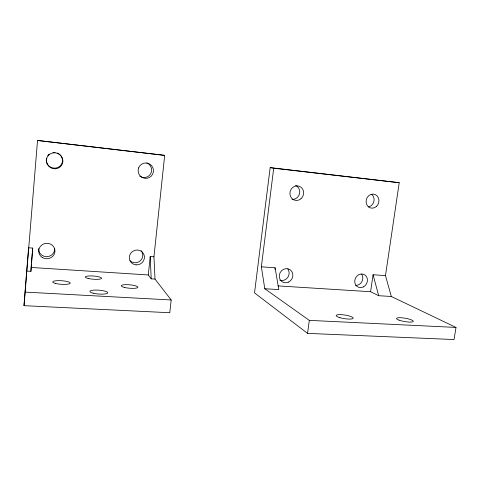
<?xml version="1.0" encoding="UTF-8"?>
<svg xmlns="http://www.w3.org/2000/svg" width="480" height="480" viewBox="0 0 480 480"><rect width="100%" height="100%" fill="white"/><g stroke="black" fill="none" stroke-linecap="round" stroke-linejoin="round"><path stroke-width="0.72" d="M24 305.664L37.53 140.454L164.688 155.364L153.942 256.806L155.01 279.084L171.18 299.976L169.776 312.726L24 305.664L26.694 271.068L30.918 271.332L31.338 264.474M30.918 271.332L32.718 248.088L28.602 247.794L26.694 271.068M31.464 262.986L32.718 248.088M155.01 279.084L151.2 278.844L148.284 274.956L150.222 256.536L153.942 256.806M391.332 296.484L385.482 275.622L399.216 182.706L270.156 167.604L254.532 292.908L307.548 333.378L454.038 339.546L456 327.426L391.332 296.484L378.69 295.71L370.596 291.714L278.052 285.9M456 327.426L309.306 320.376L264.786 288.738L261.354 266.82L273.714 168.222L270.156 167.604M274.914 269.28L275.1 267.798L261.354 266.82M307.548 333.378L309.306 320.376M370.596 291.714L373.068 274.74L385.482 275.622M25.134 292.098L171.18 299.976M264.786 288.738L278.814 289.596L275.1 267.798M31.092 267.45L148.284 274.956M164.688 155.364L37.53 140.454M273.714 168.222L399.216 182.706M373.068 274.74L378.69 295.71M150.222 256.536L151.2 278.844M146.838 162.93A7.596 7.548 64.3 0 1 150.768 173.634A7.596 7.548 64.3 0 1 139.71 176.136M57.156 152.934A8.172 7.848 21.7 0 1 62.286 162.288A8.172 7.848 21.7 0 1 53.46 168.084A8.172 7.848 21.7 0 1 46.248 160.092M46.272 159.402A8.172 7.848 21.7 0 1 46.518 158.046M47.7 155.586A8.172 7.848 21.7 0 1 49.134 154.098M52.956 152.466A8.172 7.848 21.7 0 1 55.08 152.43M54.678 248.328A8.028 7.62 -3.7 0 1 46.722 256.692A8.028 7.62 -3.7 0 1 38.682 248.508M141.156 250.668A7.524 7.284 -28.6 0 1 140.328 260.79A7.524 7.284 -28.6 0 1 130.02 260.724M361.608 274.176A6.888 6.15 -63.7 0 1 361.902 281.592A6.888 6.15 -63.7 0 1 355.572 285.36M295.596 185.424A7.254 6.756 -73.7 0 1 299.49 193.812A7.254 6.756 -73.7 0 1 292.032 199.35M287.784 268.95A7.122 6.582 -59.6 0 1 287.742 277.422A7.122 6.582 -59.6 0 1 279.846 280.17M371.736 194.412A7.02 6.294 -73 0 1 373.824 201.63A7.02 6.294 -73 0 1 368.412 206.928M136.092 264.87A7.644 7.386 -29.3 0 0 143.796 254.208A7.644 7.386 -29.3 0 0 130.74 253.242A7.644 7.386 -29.3 0 0 136.092 264.87M42.18 257.424A8.154 7.74 -4.1 0 0 54.96 251.622A8.154 7.74 -4.1 0 0 43.362 244.056A8.154 7.74 -4.1 0 0 42.18 257.424M47.178 164.034A8.304 7.974 21.5 0 0 61.44 165.564A8.304 7.974 21.5 0 0 55.338 152.838A8.304 7.974 21.5 0 0 47.178 164.034M138.624 167.91A7.716 7.668 68 0 0 147.036 178.278A7.716 7.668 68 0 0 151.74 165.816A7.716 7.668 68 0 0 138.624 167.91M124.536 287.46A8.37 1.722 5.1 0 0 137.844 287.424A8.37 1.722 5.1 0 0 126.336 284.646A8.37 1.722 5.1 0 0 124.536 287.46M88.188 278.466A8.19 1.602 4.5 0 0 101.484 278.532A8.19 1.602 4.5 0 0 90.654 275.91A8.19 1.602 4.5 0 0 88.188 278.466M55.578 283.452A8.778 1.788 3.9 0 0 70.044 283.458A8.778 1.788 3.9 0 0 58.854 280.638A8.778 1.788 3.9 0 0 55.578 283.452M93.138 293.184A8.964 1.932 4.4 0 0 107.646 293.082A8.964 1.932 4.4 0 0 95.706 290.07A8.964 1.932 4.4 0 0 93.138 293.184M363.366 286.926A6.984 6.222 -63.7 0 0 365.1 275.1A6.984 6.222 -63.7 0 0 354.786 280.344A6.984 6.222 -63.7 0 0 363.366 286.926M288.612 282.078A7.23 6.666 -59.6 0 0 290.244 269.826A7.23 6.666 -59.6 0 0 279.3 275.232A7.23 6.666 -59.6 0 0 288.612 282.078M300.918 198.822A7.362 6.84 -73.6 0 0 299.484 186.306A7.362 6.84 -73.6 0 0 289.95 194.316A7.362 6.84 -73.6 0 0 300.918 198.822M376.29 206.58A7.122 6.372 -72.9 0 0 375.162 194.52A7.122 6.372 -72.9 0 0 366.114 202.272A7.122 6.372 -72.9 0 0 376.29 206.58M398.982 320.13A8.538 1.692 9.8 0 0 413.052 321.684A8.538 1.692 9.8 0 0 402.702 317.874A8.538 1.692 9.8 0 0 398.982 320.13M339.852 317.646A8.628 1.818 8.9 0 0 353.19 318.282A8.628 1.818 8.9 0 0 341.022 314.646A8.628 1.818 8.9 0 0 339.852 317.646"/></g></svg>
